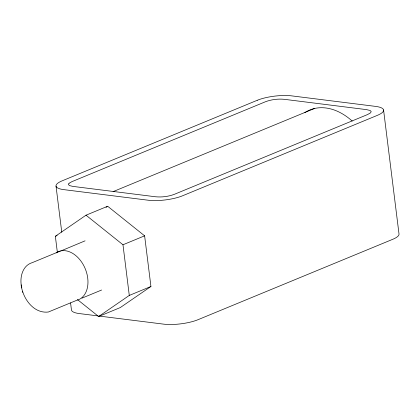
<?xml version="1.0" encoding="UTF-8"?>
<svg xmlns="http://www.w3.org/2000/svg" width="420" height="420" viewBox="0 0 420 420"><rect width="100%" height="100%" fill="white"/><g stroke="black" fill="none" stroke-linecap="round" stroke-linejoin="round"><path stroke-width="0.63" d="M57.377 252.52L55.356 236.287L86.011 215.197L107.657 206.257L144.622 235.83L150.932 286.487L120.278 307.577L98.632 316.517L77.364 299.502M106.045 207.37L107.121 206.63M98.632 316.517L129.286 295.428L150.932 286.487M61.619 250.646L85.071 240.839M113.096 191.636L314.444 108.507M55.356 236.287L57.157 235.541M60.532 250.971L32.393 262.589C21.924 265.587 19.336 278.544 21.798 287.889M86.011 215.197L122.976 244.766L144.622 235.83M81.895 298.169L101.619 290.02M98.138 315.929L79.301 313.567A23.971 6.326 -7.1 0 1 71.463 310.07L70.576 302.935M99.435 316.092L163.727 324.151A24.428 6.447 -7.1 0 0 197.983 319.709L392.8 239.279A24.428 6.447 -7.1 0 0 399 233.877L383.565 109.956M21.147 284.891C22.691 298.258 33.448 313.808 48.347 312.018L76.487 300.4A26.056 18.107 67.6 0 0 85.076 268.37A26.056 18.107 67.6 0 0 56.207 252.882M22.607 291.433L22.796 292.362M122.976 244.766L129.286 295.428M56.028 186.149L61.766 232.213M304.846 112.618A61.068 42.446 67.6 0 1 352.212 121.065M69.022 183.288L68.376 184.548L69.473 185.577L72.87 186.401L155.526 196.765C161.884 197.363 168.347 196.565 174.337 194.329L367.553 114.555L370.55 112.859L371.217 111.557L370.078 110.481L366.571 109.63L284.256 99.309C277.898 98.716 271.43 99.508 265.445 101.75L71.925 181.645L69.022 183.288M257.234 100.291L62.118 180.847A23.971 6.326 -7.1 0 0 63.866 189.641L148.291 200.23A24.428 6.447 -7.1 0 0 182.548 195.788L377.365 115.353A24.428 6.447 -7.1 0 0 375.58 106.391L291.491 95.849A24.428 6.447 -7.1 0 0 257.234 100.291"/></g></svg>
